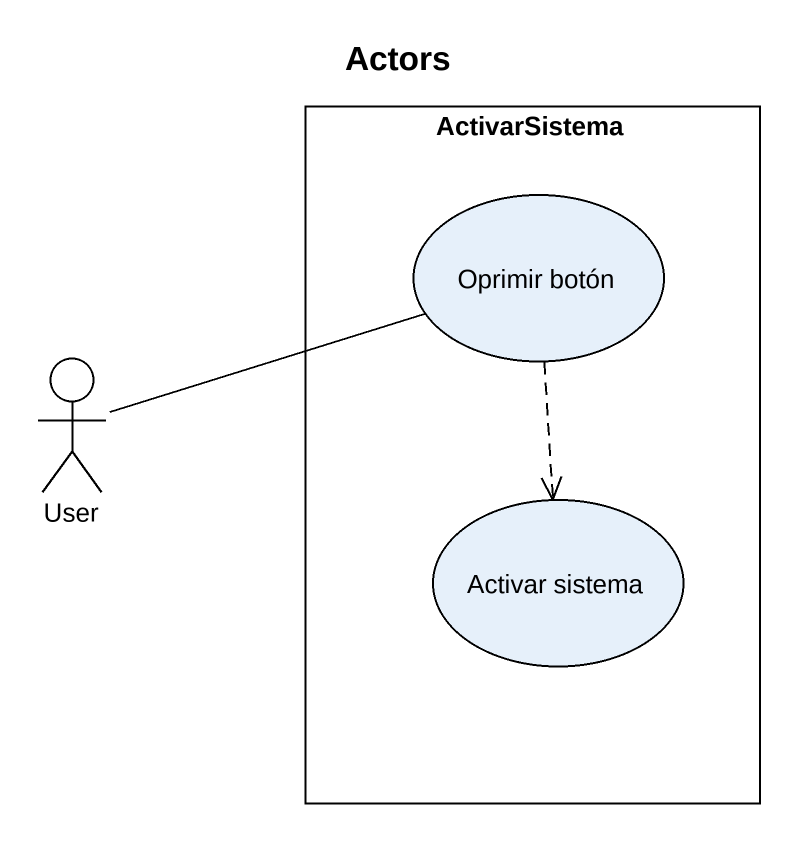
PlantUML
@startuml
title Actors
rectangle ActivarSistema {
  usecase "Oprimir botón" as Oprimir_botón
  usecase "Activar sistema" as Activar_sistema
}
actor User
Oprimir_botón ..> Activar_sistema
User -right- Oprimir_botón
@enduml
